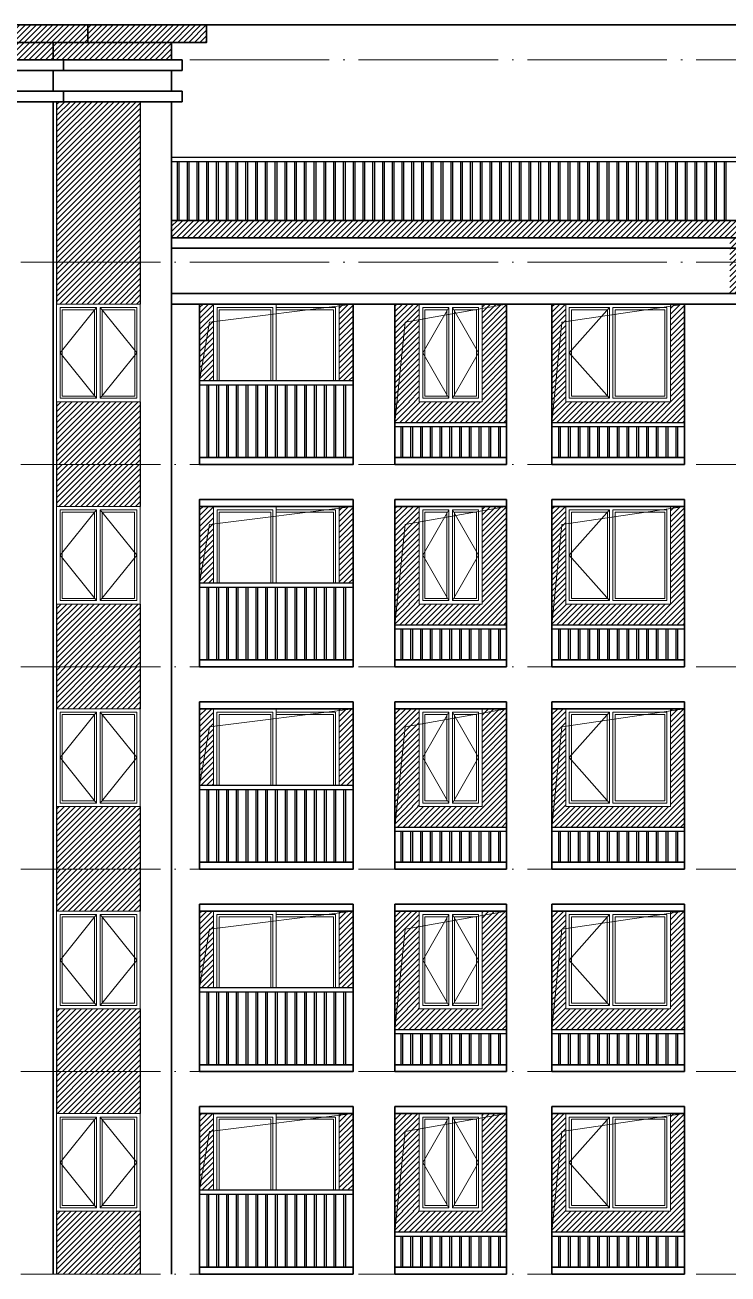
# Model space of a CAD drawing. Extents: x 27938 to 725830, y -209821 to 1628073.
# Drawn here: x 287714 to 297791, y 54940 to 72840 of the extents above; entities that cross this region are included whole.
import ezdxf
from ezdxf.xclip import XClip

# ---------------------------------------------------------------- set-up
doc = ezdxf.new("R2010")
doc.units = 0
doc.header["$LTSCALE"] = 1000
doc.header["$MEASUREMENT"] = 0
doc.header["$XCLIPFRAME"] = 0
doc.linetypes.add('DOTE', pattern=[2.42, 2, -0.2, 0.02, -0.2])
doc.layers.add('3-剖面填充（细）', color=250, linetype='Continuous')
doc.layers.add('Stair-栏杆', color=142, linetype='Continuous')
for name, color, linetype, lineweight in [('DOTE', 19, 'DOTE', 9), ('WINDOW', 144, 'Continuous', 15), ('立面-中轮廓线', 213, 'Continuous', 35), ('立面-普通轮廓', 7, 'Continuous', 18), ('立面-洞口示意', 152, 'Continuous', 13), ('立面-窗开启线', 250, 'Continuous', 13)]:
    doc.layers.add(name, color=color, linetype=linetype, lineweight=lineweight)
pattern_1 = [(45, (-276178.246, 5800), (-39.2886205, 39.2886205), [])]
pattern_2 = [(45, (-276228.246, 5800), (-39.2886205, 39.2886205), [])]
pattern_3 = [(45, (-240617.81, 31264.28), (-39.2886205, 39.2886205), [])]
pattern_4 = [(45, (-240667.81, 31264.28), (-39.2886205, 39.2886205), [])]
pattern_5 = [(45, (-240617.81, 34164.28), (-39.2886205, 39.2886205), [])]
pattern_6 = [(45, (-240667.81, 34164.28), (-39.2886205, 39.2886205), [])]

# ---------------------------------------------------------------- blocks, each defined once
blk = doc.blocks.new('HFHCDSFFDGD')
at = {"layer": '3-剖面填充（细）'}
h = blk.add_hatch(dxfattribs=at)
h.set_pattern_fill('ANSI31', color=256, scale=35)
h.set_pattern_definition([(45, (-274079.86, 7223), (-39.2886205, 39.2886205), [])])
h.paths.add_polyline_path([(252606, 40476), (252606, 41076), (253806, 41076), (253807, 40476)])
h = blk.add_hatch(dxfattribs=at)
h.set_pattern_fill('ANSI31', color=256, scale=35)
h.set_pattern_definition([(45, (-272178.246, 5800), (-39.2886205, 39.2886205), [])])
h.paths.add_polyline_path([(254656, 39376), (254856, 39376), (254856, 40476), (254656, 40476)])
h = blk.add_hatch(dxfattribs=at)
h.set_pattern_fill('ANSI31', color=256, scale=35)
h.set_pattern_definition([(45, (-274178.246, 5800), (-39.2886205, 39.2886205), [])])
h.paths.add_polyline_path([(256656, 39376), (256856, 39376), (256856, 40476), (256656, 40476)])
h = blk.add_hatch(dxfattribs=at)
h.set_pattern_fill('ANSI31', color=256, scale=35)
h.set_pattern_definition([(45, (-274978.28, 5800), (-39.2886205, 39.2886205), [])])
h.paths.add_polyline_path([(257806, 39076), (257456, 39076), (257456, 40476), (257806, 40476)])
h = blk.add_hatch(dxfattribs=at)
h.set_pattern_fill('ANSI31', color=256, scale=35)
h.set_pattern_definition(pattern_2)
h.paths.add_polyline_path([(259056, 39076), (258706, 39076), (258706, 40476), (259056, 40476)])
h = blk.add_hatch(dxfattribs=at)
h.set_pattern_fill('ANSI31', color=256, scale=35)
h.set_pattern_definition(pattern_1)
h.paths.add_polyline_path([(259906, 39076), (259706, 39076), (259706, 40476), (259906, 40476)])
h = blk.add_hatch(dxfattribs=at)
h.set_pattern_fill('ANSI31', color=256, scale=35)
h.set_pattern_definition(pattern_1)
h.paths.add_polyline_path([(261606, 39076), (261406, 39076), (261406, 40476), (261606, 40476)])
h = blk.add_hatch(dxfattribs=at)
h.set_pattern_fill('ANSI31', color=256, scale=35)
h.set_pattern_definition([(45, (-274079.86, 4923), (-39.2886205, 39.2886205), [])])
h.paths.add_polyline_path([(252606, 38176), (252606, 39076), (253806, 39076), (253807, 38176)])
h = blk.add_hatch(dxfattribs=at)
h.set_pattern_fill('ANSI31', color=256, scale=35)
h.set_pattern_definition(pattern_2)
h.paths.add_polyline_path([(259056, 38776), (257456, 38776), (257456, 39076), (259056, 39076)])
h = blk.add_hatch(dxfattribs=at)
h.set_pattern_fill('ANSI31', color=256, scale=35)
h.set_pattern_definition(pattern_1)
h.paths.add_polyline_path([(261606, 38776), (259706, 38776), (259706, 39076), (261606, 39076)])
for p, q in [((252606, 41076), (252606, 40476)), ((253806, 41076), (253806, 40476)), ((252606, 39076), (252606, 38176)), ((253806, 39076), (253806, 38176))]:
    blk.add_line(p, q, dxfattribs=at)
blk = doc.blocks.new('A$C318717E3')
at = {"layer": 'WINDOW'}
for points in [[(50, 1350), (425, 1350), (425, 50), (50, 50)], [(850, 1350), (475, 1350), (475, 50), (850, 50)]]:
    blk.add_lwpolyline(points, close=True, dxfattribs=at)
at = {"layer": 'WINDOW', "color": 250}
for points in [[(80, 1320), (395, 1320), (395, 80), (80, 80)], [(820, 1320), (505, 1320), (505, 80), (820, 80)]]:
    blk.add_lwpolyline(points, close=True, dxfattribs=at)
at = {"layer": '立面-普通轮廓'}
blk.add_lwpolyline([(0, 1400), (900, 1400), (900, 0), (0, 0)], close=True, dxfattribs=at)
at = {"layer": '立面-窗开启线', "color": 251, "ltscale": 0.5, "true_color": 0x636466}
for points in [[(425, 1350), (50, 700), (425, 50)], [(475, 1350), (850, 700), (475, 50)]]:
    blk.add_lwpolyline(points, dxfattribs=at)
blk = doc.blocks.new('A$C1F9D7F8A')
at = {"layer": 'WINDOW'}
for points in [[(-1450, 1350), (-875, 1350), (-875, 50), (-1450, 50)], [(-50, 1350), (-825, 1350), (-825, 50), (-50, 50)]]:
    blk.add_lwpolyline(points, close=True, dxfattribs=at)
at = {"layer": 'WINDOW', "color": 250}
for points in [[(-1420, 1320), (-905, 1320), (-905, 80), (-1420, 80)], [(-80, 1320), (-795, 1320), (-795, 80), (-80, 80)]]:
    blk.add_lwpolyline(points, close=True, dxfattribs=at)
at = {"layer": '立面-普通轮廓'}
blk.add_lwpolyline([(0, 1400), (-1500, 1400), (-1500, 0), (0, 0)], close=True, dxfattribs=at)
at = {"layer": '立面-窗开启线', "color": 251, "ltscale": 0.5, "true_color": 0x636466}
blk.add_lwpolyline([(-875, 1350), (-1450, 700), (-875, 50)], dxfattribs=at)
blk = doc.blocks.new('A$C2CF43C8D')
at = {"layer": 'WINDOW'}
blk.add_line((900, 2300), (900, 0), dxfattribs=at)
for points in [[(50, 2250), (850, 2250), (850, 50), (50, 50)], [(1750, 2250), (900, 2250), (900, 50), (1750, 50)]]:
    blk.add_lwpolyline(points, close=True, dxfattribs=at)
at = {"layer": 'WINDOW', "color": 250}
blk.add_lwpolyline([(80, 2220), (820, 2220), (820, 80), (80, 80)], close=True, dxfattribs=at)
blk.add_lwpolyline([(900, 80), (1720, 80), (1720, 2220), (900, 2220)], dxfattribs=at)
at = {"layer": '立面-普通轮廓'}
blk.add_lwpolyline([(0, 2300), (1800, 2300), (1800, 0), (0, 0)], close=True, dxfattribs=at)
blk = doc.blocks.new('A$C1B273453')
at = {"layer": 'WINDOW'}
for points in [[(50, 1350), (575, 1350), (575, 50), (50, 50)], [(1150, 1350), (625, 1350), (625, 50), (1150, 50)]]:
    blk.add_lwpolyline(points, close=True, dxfattribs=at)
at = {"layer": 'WINDOW', "color": 250}
for points in [[(80, 1320), (545, 1320), (545, 80), (80, 80)], [(1120, 1320), (655, 1320), (655, 80), (1120, 80)]]:
    blk.add_lwpolyline(points, close=True, dxfattribs=at)
at = {"layer": '立面-普通轮廓'}
blk.add_lwpolyline([(1200, 1400), (0, 1400), (0, 0), (1200, 0)], close=True, dxfattribs=at)
at = {"layer": '立面-窗开启线', "color": 251, "ltscale": 0.5, "true_color": 0x636466}
for points in [[(575, 1350), (50, 700), (575, 50)], [(625, 1350), (1150, 700), (625, 50)]]:
    blk.add_lwpolyline(points, dxfattribs=at)
blk = doc.blocks.new('HFGHFHFHF')
at = {"layer": 'Stair-栏杆'}
for p, q in [((256856, 39376), (254656, 39376)), ((256856, 39316), (254656, 39316)), ((259056, 38776), (257456, 38776)), ((259056, 38716), (257456, 38716)), ((261606, 38776), (259706, 38776)), ((261606, 38716), (259706, 38716))]:
    blk.add_line(p, q, dxfattribs=at)
for points in [[(254761, 39316), (254761, 38276)], [(254791, 38276), (254791, 39316)], [(254901, 39316), (254901, 38276)], [(254931, 38276), (254931, 39316)], [(255041, 39316), (255041, 38276)], [(255071, 38276), (255071, 39316)], [(255181, 39316), (255181, 38276)], [(255211, 38276), (255211, 39316)], [(255321, 39316), (255321, 38276)], [(255351, 38276), (255351, 39316)], [(255461, 39316), (255461, 38276)], [(255491, 38276), (255491, 39316)], [(255601, 39316), (255601, 38276)], [(255631, 38276), (255631, 39316)], [(255741, 39316), (255741, 38276)], [(255771, 38276), (255771, 39316)], [(255881, 39316), (255881, 38276)], [(255911, 38276), (255911, 39316)], [(256021, 39316), (256021, 38276)], [(256051, 38276), (256051, 39316)], [(256161, 39316), (256161, 38276)], [(256191, 38276), (256191, 39316)], [(256301, 39316), (256301, 38276)], [(256331, 38276), (256331, 39316)], [(256441, 39316), (256441, 38276)], [(256471, 39316), (256471, 38276)], [(256581, 39316), (256581, 38276)], [(256611, 38276), (256611, 39316)], [(256721, 39316), (256721, 38276)], [(256751, 38276), (256751, 39316)], [(257541, 38716), (257541, 38276)], [(257571, 38276), (257571, 38716)], [(257681, 38716), (257681, 38276)], [(257711, 38276), (257711, 38716)], [(257821, 38716), (257821, 38276)], [(257851, 38276), (257851, 38716)], [(257961, 38716), (257961, 38276)], [(257991, 38276), (257991, 38716)], [(258101, 38716), (258101, 38276)], [(258131, 38276), (258131, 38716)], [(258241, 38716), (258241, 38276)], [(258271, 38276), (258271, 38716)], [(258381, 38716), (258381, 38276)], [(258411, 38276), (258411, 38716)], [(258521, 38716), (258521, 38276)], [(258551, 38276), (258551, 38716)], [(258661, 38716), (258661, 38276)], [(258691, 38276), (258691, 38716)], [(258801, 38716), (258801, 38276)], [(258831, 38276), (258831, 38716)], [(258941, 38716), (258941, 38276)], [(258971, 38276), (258971, 38716)], [(259801, 38716), (259801, 38276)], [(259831, 38276), (259831, 38716)], [(259941, 38716), (259941, 38276)], [(259971, 38276), (259971, 38716)], [(260081, 38716), (260081, 38276)], [(260111, 38276), (260111, 38716)], [(260221, 38716), (260221, 38276)], [(260251, 38276), (260251, 38716)], [(260361, 38716), (260361, 38276)], [(260391, 38276), (260391, 38716)], [(260501, 38716), (260501, 38276)], [(260531, 38276), (260531, 38716)], [(260641, 38716), (260641, 38276)], [(260671, 38276), (260671, 38716)], [(260781, 38716), (260781, 38276)], [(260811, 38276), (260811, 38716)], [(260921, 38716), (260921, 38276)], [(260951, 38276), (260951, 38716)], [(261061, 38716), (261061, 38276)], [(261091, 38276), (261091, 38716)], [(261201, 38716), (261201, 38276)], [(261231, 38276), (261231, 38716)], [(261341, 38716), (261341, 38276)], [(261371, 38276), (261371, 38716)], [(261481, 38716), (261481, 38276)], [(261511, 38276), (261511, 38716)]]:
    blk.add_lwpolyline(points, dxfattribs=at)
at = {"layer": '立面-中轮廓线'}
for p, q in [((252556, 41076), (252556, 38176)), ((252556, 41076), (252556, 38176)), ((254256, 41076), (254256, 38176)), ((254656, 40576), (254656, 38176)), ((256856, 40576), (256856, 38176)), ((257456, 40576), (257456, 38176)), ((259056, 40576), (259056, 38176)), ((259706, 40576), (259706, 38176)), ((261606, 40576), (261606, 38176))]:
    blk.add_line(p, q, dxfattribs=at)
for points in [[(256856, 40576), (254656, 40576), (254656, 40476), (256856, 40476)], [(256856, 38276), (254656, 38276), (254656, 38176), (256856, 38176)]]:
    blk.add_lwpolyline(points, close=True, dxfattribs=at)
for points in [[(259056, 40576), (257456, 40576)], [(257456, 40476), (259056, 40476)], [(261606, 40576), (259706, 40576)], [(259706, 40476), (261606, 40476)], [(259056, 38276), (257456, 38276)], [(257456, 38176), (259056, 38176)], [(261606, 38276), (259706, 38276)], [(259706, 38176), (261606, 38176)]]:
    blk.add_lwpolyline(points, dxfattribs=at)
for name, p in [('A$C1B273453', (252606, 39076)), ('A$C318717E3', (257806, 39076)), ('A$C1F9D7F8A', (261406, 39076))]:
    blk.add_blockref(name, p)
ref = blk.add_blockref('A$C2CF43C8D', (254856, 38176))
XClip(ref).set_block_clipping_path([(0, 1199.9999183439), (1800.0002853817, 2300.0000000003)])

msp = doc.modelspace()

# ---------------------------------------------------------------- hatches: boundary and pattern name
at = {"layer": '3-剖面填充（细）'}
h = msp.add_hatch(dxfattribs=at)
h.set_pattern_fill('ANSI31', color=256, scale=35)
h.set_pattern_definition([(45, (-168650.003, 26564.31), (-39.2886205, 39.2886205), [])])
h.paths.add_polyline_path([(289816.3, 72340.3), (281816.6, 72340.3), (281816.6, 72590.3), (281316.6, 72590.3), (281316.6, 72840.3), (290316.3, 72840.3), (290316.3, 72590.3), (289816.3, 72590.3)])
h = msp.add_hatch(dxfattribs=at)
h.set_pattern_fill('ANSI31', color=256, scale=35)
h.set_pattern_definition([(45, (-259719.42, 35587.28), (-39.2886205, 39.2886205), [])])
h.paths.add_polyline_path([(289366.6, 68840.3), (289366.6, 71740.3), (288167, 71740.3), (288166.2, 68840.3)])
h = msp.add_hatch(dxfattribs=at)
h.set_pattern_fill('ANSI31', color=256, scale=35)
h.set_pattern_definition([(45, (-151149.965, 23764.28), (-39.2886205, 39.2886205), [])])
h.paths.add_polyline_path([(290016.6, 70040.3), (289816.6, 69790.3), (289816.6, 69790.3)])
h.paths.add_polyline_path([(289816.6, 70040.3), (289816.6, 69790.3), (297816.5, 69790.3), (297816.5, 68990.3), (297966.5, 68990.3), (297966.5, 68840.3), (299516.6, 68840.3), (299516.6, 70040.3)])
h = msp.add_hatch(dxfattribs=at)
h.set_pattern_fill('ANSI31', color=256, scale=35)
h.set_pattern_definition([(45, (-236617.81, 34164.28), (-39.2886205, 39.2886205), [])])
h.paths.add_polyline_path([(290216.6, 67740.3), (290416.6, 67740.3), (290416.6, 68840.3), (290216.6, 68840.3)])
h = msp.add_hatch(dxfattribs=at)
h.set_pattern_fill('ANSI31', color=256, scale=35)
h.set_pattern_definition([(45, (-238617.81, 34164.28), (-39.2886205, 39.2886205), [])])
h.paths.add_polyline_path([(292216.6, 67740.3), (292416.6, 67740.3), (292416.6, 68840.3), (292216.6, 68840.3)])
h = msp.add_hatch(dxfattribs=at)
h.set_pattern_fill('ANSI31', color=256, scale=35)
h.set_pattern_definition([(45, (-239417.84, 34164.28), (-39.2886205, 39.2886205), [])])
h.paths.add_polyline_path([(293366.6, 67440.3), (293016.6, 67440.3), (293016.6, 68840.3), (293366.6, 68840.3)])
h = msp.add_hatch(dxfattribs=at)
h.set_pattern_fill('ANSI31', color=256, scale=35)
h.set_pattern_definition(pattern_6)
h.paths.add_polyline_path([(294616.5, 67440.3), (294266.6, 67440.3), (294266.6, 68840.3), (294616.5, 68840.3)])
h = msp.add_hatch(dxfattribs=at)
h.set_pattern_fill('ANSI31', color=256, scale=35)
h.set_pattern_definition(pattern_5)
h.paths.add_polyline_path([(295466.5, 67440.3), (295266.5, 67440.3), (295266.5, 68840.3), (295466.5, 68840.3)])
h = msp.add_hatch(dxfattribs=at)
h.set_pattern_fill('ANSI31', color=256, scale=35)
h.set_pattern_definition(pattern_5)
h.paths.add_polyline_path([(297166.5, 67440.3), (296966.5, 67440.3), (296966.5, 68840.3), (297166.5, 68840.3)])
h = msp.add_hatch(dxfattribs=at)
h.set_pattern_fill('ANSI31', color=256, scale=35)
h.set_pattern_definition([(45, (-238519.42, 33287.28), (-39.2886205, 39.2886205), [])])
h.paths.add_polyline_path([(288166.6, 66540.3), (288166.6, 67440.3), (289366.2, 67440.3), (289367, 66540.3)])
h = msp.add_hatch(dxfattribs=at)
h.set_pattern_fill('ANSI31', color=256, scale=35)
h.set_pattern_definition(pattern_6)
h.paths.add_polyline_path([(294616.5, 67140.3), (293016.6, 67140.3), (293016.6, 67440.3), (294616.5, 67440.3)])
h = msp.add_hatch(dxfattribs=at)
h.set_pattern_fill('ANSI31', color=256, scale=35)
h.set_pattern_definition(pattern_5)
h.paths.add_polyline_path([(297166.5, 67140.3), (295266.5, 67140.3), (295266.5, 67440.3), (297166.5, 67440.3)])
h = msp.add_hatch(dxfattribs=at)
h.set_pattern_fill('ANSI31', color=256, scale=35)
h.set_pattern_definition([(45, (-238519.42, 32687.28), (-39.2886205, 39.2886205), [])])
h.paths.add_polyline_path([(288166.6, 65940.3), (288166.6, 66540.3), (289366.4, 66540.3), (289367, 65940.3)])
h = msp.add_hatch(dxfattribs=at)
h.set_pattern_fill('ANSI31', color=256, scale=35)
h.set_pattern_definition([(45, (-236617.81, 31264.28), (-39.2886205, 39.2886205), [])])
h.paths.add_polyline_path([(290216.6, 64840.3), (290416.6, 64840.3), (290416.6, 65940.3), (290216.6, 65940.3)])
h = msp.add_hatch(dxfattribs=at)
h.set_pattern_fill('ANSI31', color=256, scale=35)
h.set_pattern_definition([(45, (-238617.81, 31264.28), (-39.2886205, 39.2886205), [])])
h.paths.add_polyline_path([(292216.6, 64840.3), (292416.6, 64840.3), (292416.6, 65940.3), (292216.6, 65940.3)])
h = msp.add_hatch(dxfattribs=at)
h.set_pattern_fill('ANSI31', color=256, scale=35)
h.set_pattern_definition([(45, (-239417.84, 31264.28), (-39.2886205, 39.2886205), [])])
h.paths.add_polyline_path([(293366.6, 64540.3), (293016.6, 64540.3), (293016.6, 65940.3), (293366.6, 65940.3)])
h = msp.add_hatch(dxfattribs=at)
h.set_pattern_fill('ANSI31', color=256, scale=35)
h.set_pattern_definition(pattern_4)
h.paths.add_polyline_path([(294616.5, 64540.3), (294266.6, 64540.3), (294266.6, 65940.3), (294616.5, 65940.3)])
h = msp.add_hatch(dxfattribs=at)
h.set_pattern_fill('ANSI31', color=256, scale=35)
h.set_pattern_definition(pattern_3)
h.paths.add_polyline_path([(295466.5, 64540.3), (295266.5, 64540.3), (295266.5, 65940.3), (295466.5, 65940.3)])
h = msp.add_hatch(dxfattribs=at)
h.set_pattern_fill('ANSI31', color=256, scale=35)
h.set_pattern_definition(pattern_3)
h.paths.add_polyline_path([(297166.5, 64540.3), (296966.5, 64540.3), (296966.5, 65940.3), (297166.5, 65940.3)])
h = msp.add_hatch(dxfattribs=at)
h.set_pattern_fill('ANSI31', color=256, scale=35)
h.set_pattern_definition([(45, (-238519.42, 30387.28), (-39.2886205, 39.2886205), [])])
h.paths.add_polyline_path([(288166.6, 63640.3), (288166.6, 64540.3), (289366.2, 64540.3), (289367, 63640.3)])
h = msp.add_hatch(dxfattribs=at)
h.set_pattern_fill('ANSI31', color=256, scale=35)
h.set_pattern_definition(pattern_4)
h.paths.add_polyline_path([(294616.5, 64240.3), (293016.6, 64240.3), (293016.6, 64540.3), (294616.5, 64540.3)])
h = msp.add_hatch(dxfattribs=at)
h.set_pattern_fill('ANSI31', color=256, scale=35)
h.set_pattern_definition(pattern_3)
h.paths.add_polyline_path([(297166.5, 64240.3), (295266.5, 64240.3), (295266.5, 64540.3), (297166.5, 64540.3)])

# ---------------------------------------------------------------- linework, layer by layer
for p, q in [((288166.6, 71740.3), (288166.6, 68840.3)), ((289366.6, 71740.3), (289366.6, 68840.3)), ((288166.6, 67440.3), (288166.6, 66540.3)), ((289366.6, 67440.3), (289366.6, 66540.3)), ((288166.6, 66540.3), (288166.6, 65940.3)), ((289366.6, 66540.3), (289366.6, 65940.3)), ((288166.6, 64540.3), (288166.6, 63640.3)), ((289366.6, 64540.3), (289366.6, 63640.3))]:
    msp.add_line(p, q, dxfattribs=at)
at = {"layer": 'DOTE', "linetype": 'DOTE'}
for p, q in [((270716.6, 72340.3), (328516.6, 72340.3)), ((270716.6, 69440.3), (328516.6, 69440.3)), ((270716.6, 69440.3), (328516.6, 69440.3)), ((270716.6, 66540.3), (328516.6, 66540.3)), ((270716.6, 63640.3), (328516.6, 63640.3)), ((270716.6, 60740.3), (328516.6, 60740.3)), ((270716.6, 57840.3), (328516.6, 57840.3)), ((270716.6, 54940.3), (328516.6, 54940.3))]:
    msp.add_line(p, q, dxfattribs=at)
at = {"layer": 'Stair-栏杆'}
for p, q in [((299516.6, 70940.3), (289816.6, 70940.3)), ((299516.6, 70880.3), (289816.6, 70880.3)), ((292416.6, 67740.3), (290216.6, 67740.3)), ((292416.6, 67680.3), (290216.6, 67680.3)), ((294616.5, 67140.3), (293016.6, 67140.3)), ((297166.5, 67140.3), (295266.5, 67140.3)), ((294616.5, 67080.3), (293016.6, 67080.3)), ((297166.5, 67080.3), (295266.5, 67080.3)), ((292416.6, 64840.3), (290216.6, 64840.3)), ((292416.6, 64780.3), (290216.6, 64780.3)), ((294616.5, 64240.3), (293016.6, 64240.3)), ((294616.5, 64180.3), (293016.6, 64180.3)), ((297166.5, 64240.3), (295266.5, 64240.3)), ((297166.5, 64180.3), (295266.5, 64180.3))]:
    msp.add_line(p, q, dxfattribs=at)
for points in [[(289896.6, 70880.3), (289896.6, 70040.3)], [(289926.6, 70040.3), (289926.6, 70880.3)], [(290036.6, 70880.3), (290036.6, 70040.3)], [(290066.6, 70040.3), (290066.6, 70880.3)], [(290176.6, 70880.3), (290176.6, 70040.3)], [(290206.6, 70040.3), (290206.6, 70880.3)], [(290316.6, 70880.3), (290316.6, 70040.3)], [(290346.6, 70040.3), (290346.6, 70880.3)], [(290456.6, 70880.3), (290456.6, 70040.3)], [(290486.6, 70040.3), (290486.6, 70880.3)], [(290596.6, 70880.3), (290596.6, 70040.3)], [(290626.6, 70040.3), (290626.6, 70880.3)], [(290736.6, 70880.3), (290736.6, 70040.3)], [(290766.6, 70040.3), (290766.6, 70880.3)], [(290876.6, 70880.3), (290876.6, 70040.3)], [(290906.6, 70040.3), (290906.6, 70880.3)], [(291016.6, 70880.3), (291016.6, 70040.3)], [(291046.6, 70040.3), (291046.6, 70880.3)], [(291156.6, 70880.3), (291156.6, 70040.3)], [(291186.6, 70040.3), (291186.6, 70880.3)], [(291296.6, 70880.3), (291296.6, 70040.3)], [(291326.6, 70040.3), (291326.6, 70880.3)], [(291436.6, 70880.3), (291436.6, 70040.3)], [(291466.6, 70040.3), (291466.6, 70880.3)], [(291576.6, 70880.3), (291576.6, 70040.3)], [(291606.6, 70040.3), (291606.6, 70880.3)], [(291716.6, 70880.3), (291716.6, 70040.3)], [(291746.6, 70040.3), (291746.6, 70880.3)], [(291856.6, 70880.3), (291856.6, 70040.3)], [(291886.6, 70040.3), (291886.6, 70880.3)], [(291996.6, 70880.3), (291996.6, 70040.3)], [(292026.6, 70040.3), (292026.6, 70880.3)], [(292136.6, 70880.3), (292136.6, 70040.3)], [(292166.6, 70040.3), (292166.6, 70880.3)], [(292276.6, 70880.3), (292276.6, 70040.3)], [(292306.6, 70040.3), (292306.6, 70880.3)], [(292416.6, 70880.3), (292416.6, 70040.3)], [(292446.6, 70040.3), (292446.6, 70880.3)], [(292556.6, 70880.3), (292556.6, 70040.3)], [(292586.6, 70040.3), (292586.6, 70880.3)], [(292696.6, 70880.3), (292696.6, 70040.3)], [(292726.6, 70040.3), (292726.6, 70880.3)], [(292836.6, 70880.3), (292836.6, 70040.3)], [(292866.6, 70040.3), (292866.6, 70880.3)], [(292976.6, 70880.3), (292976.6, 70040.3)], [(293006.6, 70040.3), (293006.6, 70880.3)], [(293116.6, 70880.3), (293116.6, 70040.3)], [(293146.6, 70040.3), (293146.6, 70880.3)], [(293256.6, 70880.3), (293256.6, 70040.3)], [(293286.6, 70040.3), (293286.6, 70880.3)], [(293396.6, 70880.3), (293396.6, 70040.3)], [(293426.6, 70040.3), (293426.6, 70880.3)], [(293536.6, 70880.3), (293536.6, 70040.3)], [(293566.6, 70040.3), (293566.6, 70880.3)], [(293676.6, 70880.3), (293676.6, 70040.3)], [(293706.6, 70040.3), (293706.6, 70880.3)], [(293816.6, 70880.3), (293816.6, 70040.3)], [(293846.6, 70040.3), (293846.6, 70880.3)], [(293956.6, 70880.3), (293956.6, 70040.3)], [(293986.6, 70040.3), (293986.6, 70880.3)], [(294096.6, 70880.3), (294096.6, 70040.3)], [(294126.6, 70040.3), (294126.6, 70880.3)], [(294236.6, 70880.3), (294236.6, 70040.3)], [(294266.6, 70040.3), (294266.6, 70880.3)], [(294376.6, 70880.3), (294376.6, 70040.3)], [(294406.6, 70040.3), (294406.6, 70880.3)], [(294516.6, 70880.3), (294516.6, 70040.3)], [(294546.6, 70040.3), (294546.6, 70880.3)], [(294656.6, 70880.3), (294656.6, 70040.3)], [(294686.6, 70040.3), (294686.6, 70880.3)], [(294796.6, 70880.3), (294796.6, 70040.3)], [(294826.6, 70040.3), (294826.6, 70880.3)], [(294936.6, 70880.3), (294936.6, 70040.3)], [(294966.6, 70040.3), (294966.6, 70880.3)], [(295076.6, 70880.3), (295076.6, 70040.3)], [(295106.6, 70040.3), (295106.6, 70880.3)], [(295216.6, 70880.3), (295216.6, 70040.3)], [(295246.6, 70040.3), (295246.6, 70880.3)], [(295356.6, 70880.3), (295356.6, 70040.3)], [(295386.6, 70040.3), (295386.6, 70880.3)], [(295496.6, 70880.3), (295496.6, 70040.3)], [(295526.6, 70040.3), (295526.6, 70880.3)], [(295636.6, 70880.3), (295636.6, 70040.3)], [(295666.6, 70040.3), (295666.6, 70880.3)], [(295776.6, 70880.3), (295776.6, 70040.3)], [(295806.6, 70040.3), (295806.6, 70880.3)], [(295916.6, 70880.3), (295916.6, 70040.3)], [(295946.6, 70040.3), (295946.6, 70880.3)], [(296056.6, 70880.3), (296056.6, 70040.3)], [(296086.6, 70040.3), (296086.6, 70880.3)], [(296196.6, 70880.3), (296196.6, 70040.3)], [(296226.6, 70040.3), (296226.6, 70880.3)], [(296336.6, 70880.3), (296336.6, 70040.3)], [(296366.6, 70040.3), (296366.6, 70880.3)], [(296476.6, 70880.3), (296476.6, 70040.3)], [(296506.6, 70040.3), (296506.6, 70880.3)], [(296616.6, 70880.3), (296616.6, 70040.3)], [(296646.6, 70040.3), (296646.6, 70880.3)], [(296756.6, 70880.3), (296756.6, 70040.3)], [(296786.6, 70040.3), (296786.6, 70880.3)], [(296896.6, 70880.3), (296896.6, 70040.3)], [(296926.6, 70040.3), (296926.6, 70880.3)], [(297036.6, 70880.3), (297036.6, 70040.3)], [(297066.6, 70040.3), (297066.6, 70880.3)], [(297176.6, 70880.3), (297176.6, 70040.3)], [(297206.6, 70040.3), (297206.6, 70880.3)], [(297316.6, 70880.3), (297316.6, 70040.3)], [(297346.6, 70040.3), (297346.6, 70880.3)], [(297456.6, 70880.3), (297456.6, 70040.3)], [(297486.6, 70040.3), (297486.6, 70880.3)], [(297596.6, 70880.3), (297596.6, 70040.3)], [(297626.6, 70040.3), (297626.6, 70880.3)], [(297736.6, 70880.3), (297736.6, 70040.3)], [(297766.6, 70040.3), (297766.6, 70880.3)], [(290321.6, 67680.3), (290321.6, 66640.3)], [(290351.6, 66640.3), (290351.6, 67680.3)], [(290461.6, 67680.3), (290461.6, 66640.3)], [(290491.6, 66640.3), (290491.6, 67680.3)], [(290601.6, 67680.3), (290601.6, 66640.3)], [(290631.6, 66640.3), (290631.6, 67680.3)], [(290741.6, 67680.3), (290741.6, 66640.3)], [(290771.6, 66640.3), (290771.6, 67680.3)], [(290881.6, 67680.3), (290881.6, 66640.3)], [(290911.6, 66640.3), (290911.6, 67680.3)], [(291021.6, 67680.3), (291021.6, 66640.3)], [(291051.6, 66640.3), (291051.6, 67680.3)], [(291161.6, 67680.3), (291161.6, 66640.3)], [(291191.6, 66640.3), (291191.6, 67680.3)], [(291301.6, 67680.3), (291301.6, 66640.3)], [(291331.6, 66640.3), (291331.6, 67680.3)], [(291441.6, 67680.3), (291441.6, 66640.3)], [(291471.6, 66640.3), (291471.6, 67680.3)], [(291581.6, 67680.3), (291581.6, 66640.3)], [(291611.6, 66640.3), (291611.6, 67680.3)], [(291721.6, 67680.3), (291721.6, 66640.3)], [(291751.6, 66640.3), (291751.6, 67680.3)], [(291861.6, 67680.3), (291861.6, 66640.3)], [(291891.6, 66640.3), (291891.6, 67680.3)], [(292001.6, 67680.3), (292001.6, 66640.3)], [(292031.6, 67680.3), (292031.6, 66640.3)], [(292141.6, 67680.3), (292141.6, 66640.3)], [(292171.6, 66640.3), (292171.6, 67680.3)], [(292281.6, 67680.3), (292281.6, 66640.3)], [(292311.6, 66640.3), (292311.6, 67680.3)], [(293101.5, 67080.3), (293101.5, 66640.3)], [(293131.5, 66640.3), (293131.5, 67080.3)], [(293241.5, 67080.3), (293241.5, 66640.3)], [(293271.5, 66640.3), (293271.5, 67080.3)], [(293381.5, 67080.3), (293381.5, 66640.3)], [(293411.5, 66640.3), (293411.5, 67080.3)], [(293521.5, 67080.3), (293521.5, 66640.3)], [(293551.5, 66640.3), (293551.5, 67080.3)], [(293661.5, 67080.3), (293661.5, 66640.3)], [(293691.5, 66640.3), (293691.5, 67080.3)], [(293801.5, 67080.3), (293801.5, 66640.3)], [(293831.5, 66640.3), (293831.5, 67080.3)], [(293941.5, 67080.3), (293941.5, 66640.3)], [(293971.5, 66640.3), (293971.5, 67080.3)], [(294081.5, 67080.3), (294081.5, 66640.3)], [(294111.5, 66640.3), (294111.5, 67080.3)], [(294221.5, 67080.3), (294221.5, 66640.3)], [(294251.5, 66640.3), (294251.5, 67080.3)], [(294361.5, 67080.3), (294361.5, 66640.3)], [(294391.5, 66640.3), (294391.5, 67080.3)], [(294501.5, 67080.3), (294501.5, 66640.3)], [(294531.5, 66640.3), (294531.5, 67080.3)], [(295361.5, 67080.3), (295361.5, 66640.3)], [(295391.5, 66640.3), (295391.5, 67080.3)], [(295501.5, 67080.3), (295501.5, 66640.3)], [(295531.5, 66640.3), (295531.5, 67080.3)], [(295641.5, 67080.3), (295641.5, 66640.3)], [(295671.5, 66640.3), (295671.5, 67080.3)], [(295781.5, 67080.3), (295781.5, 66640.3)], [(295811.5, 66640.3), (295811.5, 67080.3)], [(295921.5, 67080.3), (295921.5, 66640.3)], [(295951.5, 66640.3), (295951.5, 67080.3)], [(296061.5, 67080.3), (296061.5, 66640.3)], [(296091.5, 66640.3), (296091.5, 67080.3)], [(296201.5, 67080.3), (296201.5, 66640.3)], [(296231.5, 66640.3), (296231.5, 67080.3)], [(296341.5, 67080.3), (296341.5, 66640.3)], [(296371.5, 66640.3), (296371.5, 67080.3)], [(296481.5, 67080.3), (296481.5, 66640.3)], [(296511.5, 66640.3), (296511.5, 67080.3)], [(296621.5, 67080.3), (296621.5, 66640.3)], [(296651.5, 66640.3), (296651.5, 67080.3)], [(296761.5, 67080.3), (296761.5, 66640.3)], [(296791.5, 66640.3), (296791.5, 67080.3)], [(296901.5, 67080.3), (296901.5, 66640.3)], [(296931.5, 66640.3), (296931.5, 67080.3)], [(297041.5, 67080.3), (297041.5, 66640.3)], [(297071.5, 66640.3), (297071.5, 67080.3)], [(290321.6, 64780.3), (290321.6, 63740.3)], [(290351.6, 63740.3), (290351.6, 64780.3)], [(290461.6, 64780.3), (290461.6, 63740.3)], [(290491.6, 63740.3), (290491.6, 64780.3)], [(290601.6, 64780.3), (290601.6, 63740.3)], [(290631.6, 63740.3), (290631.6, 64780.3)], [(290741.6, 64780.3), (290741.6, 63740.3)], [(290771.6, 63740.3), (290771.6, 64780.3)], [(290881.6, 64780.3), (290881.6, 63740.3)], [(290911.6, 63740.3), (290911.6, 64780.3)], [(291021.6, 64780.3), (291021.6, 63740.3)], [(291051.6, 63740.3), (291051.6, 64780.3)], [(291161.6, 64780.3), (291161.6, 63740.3)], [(291191.6, 63740.3), (291191.6, 64780.3)], [(291301.6, 64780.3), (291301.6, 63740.3)], [(291331.6, 63740.3), (291331.6, 64780.3)], [(291441.6, 64780.3), (291441.6, 63740.3)], [(291471.6, 63740.3), (291471.6, 64780.3)], [(291581.6, 64780.3), (291581.6, 63740.3)], [(291611.6, 63740.3), (291611.6, 64780.3)], [(291721.6, 64780.3), (291721.6, 63740.3)], [(291751.6, 63740.3), (291751.6, 64780.3)], [(291861.6, 64780.3), (291861.6, 63740.3)], [(291891.6, 63740.3), (291891.6, 64780.3)], [(292001.6, 64780.3), (292001.6, 63740.3)], [(292031.6, 64780.3), (292031.6, 63740.3)], [(292141.6, 64780.3), (292141.6, 63740.3)], [(292171.6, 63740.3), (292171.6, 64780.3)], [(292281.6, 64780.3), (292281.6, 63740.3)], [(292311.6, 63740.3), (292311.6, 64780.3)], [(293101.5, 64180.3), (293101.5, 63740.3)], [(293131.5, 63740.3), (293131.5, 64180.3)], [(293241.5, 64180.3), (293241.5, 63740.3)], [(293271.5, 63740.3), (293271.5, 64180.3)], [(293381.5, 64180.3), (293381.5, 63740.3)], [(293411.5, 63740.3), (293411.5, 64180.3)], [(293521.5, 64180.3), (293521.5, 63740.3)], [(293551.5, 63740.3), (293551.5, 64180.3)], [(293661.5, 64180.3), (293661.5, 63740.3)], [(293691.5, 63740.3), (293691.5, 64180.3)], [(293801.5, 64180.3), (293801.5, 63740.3)], [(293831.5, 63740.3), (293831.5, 64180.3)], [(293941.5, 64180.3), (293941.5, 63740.3)], [(293971.5, 63740.3), (293971.5, 64180.3)], [(294081.5, 64180.3), (294081.5, 63740.3)], [(294111.5, 63740.3), (294111.5, 64180.3)], [(294221.5, 64180.3), (294221.5, 63740.3)], [(294251.5, 63740.3), (294251.5, 64180.3)], [(294361.5, 64180.3), (294361.5, 63740.3)], [(294391.5, 63740.3), (294391.5, 64180.3)], [(294501.5, 64180.3), (294501.5, 63740.3)], [(294531.5, 63740.3), (294531.5, 64180.3)], [(295361.5, 64180.3), (295361.5, 63740.3)], [(295391.5, 63740.3), (295391.5, 64180.3)], [(295501.5, 64180.3), (295501.5, 63740.3)], [(295531.5, 63740.3), (295531.5, 64180.3)], [(295641.5, 64180.3), (295641.5, 63740.3)], [(295671.5, 63740.3), (295671.5, 64180.3)], [(295781.5, 64180.3), (295781.5, 63740.3)], [(295811.5, 63740.3), (295811.5, 64180.3)], [(295921.5, 64180.3), (295921.5, 63740.3)], [(295951.5, 63740.3), (295951.5, 64180.3)], [(296061.5, 64180.3), (296061.5, 63740.3)], [(296091.5, 63740.3), (296091.5, 64180.3)], [(296201.5, 64180.3), (296201.5, 63740.3)], [(296231.5, 63740.3), (296231.5, 64180.3)], [(296341.5, 64180.3), (296341.5, 63740.3)], [(296371.5, 63740.3), (296371.5, 64180.3)], [(296481.5, 64180.3), (296481.5, 63740.3)], [(296511.5, 63740.3), (296511.5, 64180.3)], [(296621.5, 64180.3), (296621.5, 63740.3)], [(296651.5, 63740.3), (296651.5, 64180.3)], [(296761.5, 64180.3), (296761.5, 63740.3)], [(296791.5, 63740.3), (296791.5, 64180.3)], [(296901.5, 64180.3), (296901.5, 63740.3)], [(296931.5, 63740.3), (296931.5, 64180.3)], [(297041.5, 64180.3), (297041.5, 63740.3)], [(297071.5, 63740.3), (297071.5, 64180.3)]]:
    msp.add_lwpolyline(points, dxfattribs=at)
at = {"layer": '立面-中轮廓线', "color": 2}
for p, q in [((289816.6, 72840.3), (281816.6, 72840.3)), ((289816.6, 72590.3), (281816.6, 72590.3)), ((289816.6, 72340.3), (281816.6, 72340.3)), ((289816.6, 72190.3), (281816.6, 72190.3)), ((289816.6, 71890.3), (281816.6, 71890.3)), ((289816.6, 71740.3), (281816.6, 71740.3)), ((299516.6, 70040.3), (289816.6, 70040.3)), ((299516.6, 69790.3), (289816.6, 69790.3)), ((299516.6, 69640.3), (289816.6, 69640.3)), ((299516.6, 68990.3), (289816.6, 68990.3)), ((299516.6, 68840.3), (289816.6, 68840.3))]:
    msp.add_line(p, q, dxfattribs=at)
at = {"layer": '立面-中轮廓线', "color": 251, "true_color": 0x636466}
msp.add_line((290316.3, 72840.3), (308716.7, 72840.3), dxfattribs=at)
at = {"layer": '立面-中轮廓线'}
for p, q in [((288116.6, 69440.3), (288116.6, 71740.3)), ((289816.6, 71740.3), (289816.6, 66540.3)), ((288116.6, 69440.3), (288116.6, 66540.3)), ((288116.6, 69440.3), (288116.6, 66540.3)), ((290216.6, 68840.3), (290216.6, 66540.3)), ((292416.6, 68840.3), (292416.6, 66540.3)), ((293016.6, 68840.3), (293016.6, 66540.3)), ((294616.5, 68840.3), (294616.5, 66540.3)), ((295266.5, 68840.3), (295266.5, 66540.3)), ((297166.5, 68840.3), (297166.5, 66540.3)), ((288116.6, 66540.3), (288116.6, 63640.3)), ((288116.6, 66540.3), (288116.6, 63640.3)), ((289816.6, 66540.3), (289816.6, 63640.3)), ((290216.6, 66040.3), (290216.6, 63640.3)), ((292416.6, 66040.3), (292416.6, 63640.3)), ((293016.6, 66040.3), (293016.6, 63640.3)), ((294616.5, 66040.3), (294616.5, 63640.3)), ((295266.5, 66040.3), (295266.5, 63640.3)), ((297166.5, 66040.3), (297166.5, 63640.3))]:
    msp.add_line(p, q, dxfattribs=at)
at = {"layer": '立面-中轮廓线', "color": 2}
for points in [[(288116.4, 72840.3), (288616.4, 72840.3), (288616.4, 72590.3), (288116.4, 72590.3), (288116.4, 72340.3), (288266.4, 72340.3), (288266.4, 72190.3), (288116.4, 72190.3), (288116.4, 71890.3), (288266.4, 71890.3), (288266.4, 71740.3), (288116.4, 71740.3)], [(289816.3, 72840.3), (290316.3, 72840.3), (290316.3, 72590.3), (289816.3, 72590.3), (289816.3, 72340.3), (289966.3, 72340.3), (289966.3, 72190.3), (289816.3, 72190.3), (289816.3, 71890.3), (289966.3, 71890.3), (289966.3, 71740.3), (289816.3, 71740.3)]]:
    msp.add_lwpolyline(points, dxfattribs=at)
at = {"layer": '立面-中轮廓线'}
for points in [[(292416.6, 66640.3), (290216.6, 66640.3), (290216.6, 66540.3), (292416.6, 66540.3)], [(292416.6, 66040.3), (290216.6, 66040.3), (290216.6, 65940.3), (292416.6, 65940.3)], [(292416.6, 63740.3), (290216.6, 63740.3), (290216.6, 63640.3), (292416.6, 63640.3)]]:
    msp.add_lwpolyline(points, close=True, dxfattribs=at)
for points in [[(294616.5, 66640.3), (293016.6, 66640.3)], [(297166.5, 66640.3), (295266.5, 66640.3)], [(293016.6, 66540.3), (294616.5, 66540.3)], [(295266.5, 66540.3), (297166.5, 66540.3)], [(294616.5, 66040.3), (293016.6, 66040.3)], [(293016.6, 65940.3), (294616.5, 65940.3)], [(297166.5, 66040.3), (295266.5, 66040.3)], [(295266.5, 65940.3), (297166.5, 65940.3)], [(294616.5, 63740.3), (293016.6, 63740.3)], [(297166.5, 63740.3), (295266.5, 63740.3)], [(293016.6, 63640.3), (294616.5, 63640.3)], [(295266.5, 63640.3), (297166.5, 63640.3)]]:
    msp.add_lwpolyline(points, dxfattribs=at)
at = {"layer": '立面-洞口示意'}
for points in [[(290216.6, 67740.3), (290361.4, 68581.2), (292416.6, 68840.3)], [(293016.6, 67140.3), (293161.4, 68581.2), (294616.5, 68840.3)], [(295266.5, 67140.3), (295411.3, 68581.2), (297166.5, 68840.3)], [(290216.6, 64840.3), (290361.4, 65681.2), (292416.6, 65940.3)], [(293016.6, 64240.3), (293161.4, 65681.2), (294616.5, 65940.3)], [(295266.5, 64240.3), (295411.3, 65681.2), (297166.5, 65940.3)], [(290216.6, 61940.3), (290361.4, 62781.2), (292416.6, 63040.3)], [(293016.6, 61340.3), (293161.4, 62781.2), (294616.5, 63040.3)], [(295266.5, 61340.3), (295411.3, 62781.2), (297166.5, 63040.3)], [(290216.6, 59040.3), (290361.4, 59881.2), (292416.6, 60140.3)], [(293016.6, 58440.3), (293161.4, 59881.2), (294616.5, 60140.3)], [(295266.5, 58440.3), (295411.3, 59881.2), (297166.5, 60140.3)], [(290216.6, 56140.3), (290361.4, 56981.2), (292416.6, 57240.3)], [(293016.6, 55540.3), (293161.4, 56981.2), (294616.5, 57240.3)], [(295266.5, 55540.3), (295411.3, 56981.2), (297166.5, 57240.3)]]:
    msp.add_lwpolyline(points, dxfattribs=at)

# ---------------------------------------------------------------- block references
for name, p in [('A$C1B273453', (288166.6, 67440.3)), ('A$C318717E3', (293366.6, 67440.3)), ('A$C1F9D7F8A', (296966.5, 67440.3)), ('A$C1B273453', (288166.4, 64540.3)), ('A$C318717E3', (293366.6, 64540.3)), ('A$C1F9D7F8A', (296966.5, 64540.3)), ('HFGHFHFHF', (35560.4, 22564.3)), ('HFHCDSFFDGD', (35560.4, 22564.3)), ('HFGHFHFHF', (35560.4, 19664.3)), ('HFHCDSFFDGD', (35560.4, 19664.3)), ('HFGHFHFHF', (35560.4, 16764.3)), ('HFHCDSFFDGD', (35560.4, 16764.3))]:
    msp.add_blockref(name, p)
ref = msp.add_blockref('A$C2CF43C8D', (290416.6, 66540.3))
XClip(ref).set_block_clipping_path([(0, 1199.9999183439), (1800.0002853817, 2300.0000000003)])
ref = msp.add_blockref('A$C2CF43C8D', (290416.6, 63640.3))
XClip(ref).set_block_clipping_path([(0, 1199.9999183439), (1800.0002853817, 2300.0000000003)])

doc.saveas('drawing.dxf')
